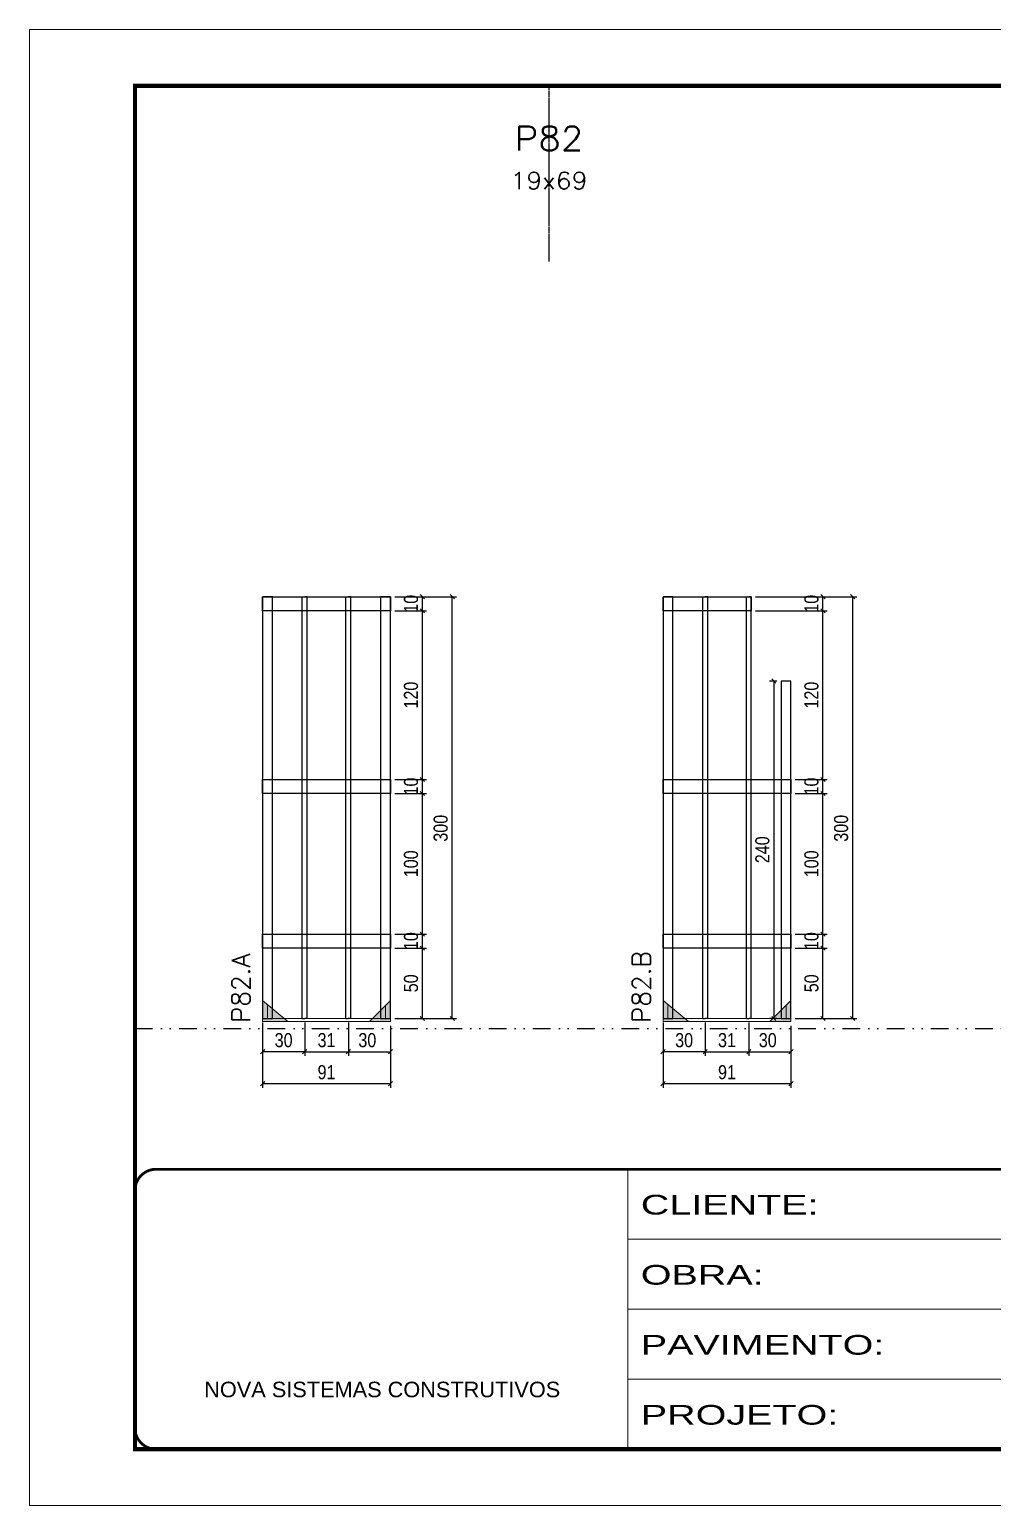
# Model space of a CAD drawing. Extents: x 14400 to 27878, y -21631 to 6985.
# Drawn here: x 19155 to 19840, y -12442 to -11392 of the extents above; entities that cross this region are included whole.
import ezdxf
from ezdxf.enums import TextEntityAlignment as Align

# ---------------------------------------------------------------- set-up
doc = ezdxf.new("R2010")
doc.units = 0
for name, pattern in [('CONTINUO', [0]), ('DASHED', [0.75, 0.5, -0.25]), ('DIVIDE2', [0.625, 0.25, -0.125, 0, -0.125, 0, -0.125]), ('HIDDEN', [0.375, 0.25, -0.125])]:
    doc.linetypes.add(name, pattern=pattern)
for name, color, linetype in [('COTA', 241, 'Continuous'), ('Nível', 160, 'Continuous'), ('SARR_2.2x10', 60, 'Continuous'), ('SARR_3.5x7', 81, 'Continuous'), ('SARR_7x7', 40, 'Continuous'), ('Texto de Titulo', 7, 'Continuous'), ('Texto Qtd Sarr', 242, 'Continuous')]:
    doc.layers.add(name, color=color, linetype=linetype)
for name, color, linetype, lineweight in [('Folhas', 255, 'Continuous', 9), ('Madeira', 126, 'Continuous', 18), ('Sarr 2.2x7', 40, 'Continuous', 9), ('SARRAFO DE PRESSAO', 251, 'DASHED', 9), ('Texto Seção', 7, 'Continuous', 15)]:
    doc.layers.add(name, color=color, linetype=linetype, lineweight=lineweight)
doc.styles.add('ARIAL', font='arial.ttf')
doc.styles.add('COTA TECNICA', font='techl___.ttf', dxfattribs={"height": 10})
doc.styles.add('REGUA-120', font='ROMANS.shx', dxfattribs={"height": 15})
doc.styles.add('ROMANS', font='romans.shx')
doc.styles.add('Tecnologia', font='')
doc.styles.get('Tecnologia').set_extended_font_data('Forgotten Futurist')
doc.dimstyles.new('PAINEL', dxfattribs={"dimtxt": 10, "dimasz": 3, "dimexe": 3, "dimexo": 3, "dimgap": 3, "dimtad": 1, "dimdec": 1, "dimzin": 12, "dimdsep": 46, "dimtxsty": 'COTA TECNICA', "dimblk1": 'OBLIQUE', "dimblk2": 'OBLIQUE', "dimsah": 1, "dimcen": 0.9, "dimclrd": 4, "dimclre": 4, "dimclrt": 240, "dimadec": 1, "dimazin": 3, "dimtfac": 1, "dimtdec": 1, "dimtmove": 0, "dimatfit": 3, "dimfxl": 1, "dimtolj": 1, "dimtzin": 12, "dimarcsym": 0})

# ---------------------------------------------------------------- blocks, each defined once
blk = doc.blocks.new('9999999999')
at = {"color": 30, "linetype": 'CONTINUO'}
for p, q in [((98564.6, 34230.2), (98564.6, 34429.4)), ((98564.6, 34379.6), (99584, 34379.6)), ((98564.6, 34329.8), (99488, 34329.8)), ((98564.6, 34280), (99488, 34280))]:
    blk.add_line(p, q, dxfattribs=at)
at = {"color": 30, "linetype": 'CONTINUO', "const_width": 2}
blk.add_lwpolyline([(99584, 34230.2), (99584, 34414.4, 0.414214), (99569, 34429.4), (98229, 34429.4, 0.414214), (98214, 34414.4), (98214, 34245.2, 0.414214), (98229, 34230.2), (99584, 34230.2)], format="xyb", dxfattribs=at)
at = {"layer": 'Folhas'}
blk.add_lwpolyline([(98139, 34190.2), (99624, 34190.2), (99624, 35240.2), (98139, 35240.2)], close=True, dxfattribs=at)
at = {"layer": 'Folhas', "color": 30, "const_width": 3}
blk.add_lwpolyline([(98214, 34230.2), (99584, 34230.2), (99584, 35200.2), (98214, 35200.2)], close=True, dxfattribs=at)
at = {"color": 7, "linetype": 'Continuous', "ltscale": 5, "style": 'ARIAL'}
blk.add_text('NOVA SISTEMAS CONSTRUTIVOS', height=11.059, dxfattribs=at).set_placement((98263.2, 34267.2))
at = {"layer": 'Folhas', "color": 7, "style": 'Tecnologia', "width": 1.5}
for s, p in [('CLIENTE:', (98573.7, 34397.2)), ('OBRA:', (98573.7, 34347.3)), ('PAVIMENTO:', (98573.7, 34297.5)), ('PROJETO:', (98573.7, 34247.7))]:
    blk.add_text(s, height=14, dxfattribs=at).set_placement(p)
blk = doc.blocks.new('_Oblique')
at = {"color": 0, "linetype": 'ByBlock', "lineweight": -2}
blk.add_line((-0.5, -0.5), (0.5, 0.5), dxfattribs=at)
blk = doc.blocks.new('*D2107')
at = {"layer": 'COTA', "color": 4, "lineweight": -2, "transparency": 16777216}
for p, q in [((19320.7, -12114.2), (19320.7, -12145.4)), ((19411.7, -12114.2), (19411.7, -12145.4)), ((19411.7, -12142.4), (19320.7, -12142.4))]:
    blk.add_line(p, q, dxfattribs=at)
at = {"layer": 'Defpoints', "color": 0, "transparency": 16777216}
for p in [(19320.7, -12111.2), (19411.7, -12111.2), (19320.7, -12142.4)]:
    blk.add_point(p, dxfattribs=at)
at = {"layer": 'COTA', "color": 4, "lineweight": -2, "transparency": 16777216, "xscale": 3, "yscale": 3, "zscale": 3, "rotation": 180}
blk.add_blockref('_Oblique', (19320.7, -12142.4), dxfattribs=at)
at = {"layer": 'COTA', "color": 4, "lineweight": -2, "transparency": 16777216, "xscale": 3, "yscale": 3, "zscale": 3}
blk.add_blockref('_Oblique', (19411.7, -12142.4), dxfattribs=at)
at = {"layer": 'COTA', "color": 240, "transparency": 16777216, "insert": (19366.2, -12134.3), "char_height": 10, "attachment_point": 5, "style": 'COTA TECNICA'}
blk.add_mtext('\\A1;91', dxfattribs=at)
blk = doc.blocks.new('*D2108')
at = {"layer": 'COTA', "color": 4, "lineweight": -2, "transparency": 16777216}
for p, q in [((19320.7, -12099), (19320.7, -12122.7)), ((19350.7, -12099), (19350.7, -12122.7)), ((19350.7, -12119.7), (19320.7, -12119.7))]:
    blk.add_line(p, q, dxfattribs=at)
at = {"layer": 'Defpoints', "color": 0, "transparency": 16777216}
for p in [(19320.7, -12096), (19350.7, -12096), (19320.7, -12119.7)]:
    blk.add_point(p, dxfattribs=at)
at = {"layer": 'COTA', "color": 4, "lineweight": -2, "transparency": 16777216, "xscale": 3, "yscale": 3, "zscale": 3, "rotation": 180}
blk.add_blockref('_Oblique', (19320.7, -12119.7), dxfattribs=at)
at = {"layer": 'COTA', "color": 4, "lineweight": -2, "transparency": 16777216, "xscale": 3, "yscale": 3, "zscale": 3}
blk.add_blockref('_Oblique', (19350.7, -12119.7), dxfattribs=at)
at = {"layer": 'COTA', "color": 240, "transparency": 16777216, "insert": (19335.7, -12111.5), "char_height": 10, "attachment_point": 5, "style": 'COTA TECNICA'}
blk.add_mtext('\\A1;30', dxfattribs=at)
blk = doc.blocks.new('*D2109')
at = {"layer": 'COTA', "color": 4, "lineweight": -2, "transparency": 16777216}
for p, q in [((19381.7, -12099), (19381.7, -12122.7)), ((19411.7, -12101.2), (19411.7, -12122.7)), ((19381.7, -12119.7), (19411.7, -12119.7))]:
    blk.add_line(p, q, dxfattribs=at)
at = {"layer": 'Defpoints', "color": 0, "transparency": 16777216}
for p in [(19381.7, -12096), (19411.7, -12098.2), (19411.7, -12119.7)]:
    blk.add_point(p, dxfattribs=at)
at = {"layer": 'COTA', "color": 4, "lineweight": -2, "transparency": 16777216, "xscale": 3, "yscale": 3, "zscale": 3, "rotation": 180}
blk.add_blockref('_Oblique', (19381.7, -12119.7), dxfattribs=at)
at = {"layer": 'COTA', "color": 4, "lineweight": -2, "transparency": 16777216, "xscale": 3, "yscale": 3, "zscale": 3}
blk.add_blockref('_Oblique', (19411.7, -12119.7), dxfattribs=at)
at = {"layer": 'COTA', "color": 240, "transparency": 16777216, "insert": (19395.2, -12111.5), "char_height": 10, "attachment_point": 5, "style": 'COTA TECNICA'}
blk.add_mtext('\\A1;30', dxfattribs=at)
blk = doc.blocks.new('*D2110')
at = {"layer": 'COTA', "color": 4, "lineweight": -2, "transparency": 16777216}
for p, q in [((19414.7, -12046), (19437.4, -12046)), ((19434.4, -12096), (19434.4, -12046)), ((19414.7, -12096), (19437.4, -12096))]:
    blk.add_line(p, q, dxfattribs=at)
at = {"layer": 'Defpoints', "color": 0, "transparency": 16777216}
for p in [(19411.7, -12046), (19434.4, -12046), (19411.7, -12096)]:
    blk.add_point(p, dxfattribs=at)
at = {"layer": 'COTA', "color": 4, "lineweight": -2, "transparency": 16777216, "xscale": 3, "yscale": 3, "zscale": 3}
for p, rotation in [((19434.4, -12046), 90), ((19434.4, -12096), 270)]:
    blk.add_blockref('_Oblique', p, dxfattribs=dict(at, rotation=rotation))
at = {"layer": 'COTA', "color": 240, "transparency": 16777216, "insert": (19426.3, -12071), "char_height": 10, "attachment_point": 5, "rotation": 90, "style": 'COTA TECNICA'}
blk.add_mtext('\\A1;50', dxfattribs=at)
blk = doc.blocks.new('*D2111')
at = {"layer": 'COTA', "color": 4, "lineweight": -2, "transparency": 16777216}
for p, q in [((19350.7, -12099), (19350.7, -12122.7)), ((19381.7, -12099), (19381.7, -12122.7)), ((19350.7, -12119.7), (19381.7, -12119.7))]:
    blk.add_line(p, q, dxfattribs=at)
at = {"layer": 'Defpoints', "color": 0, "transparency": 16777216}
for p in [(19350.7, -12096), (19381.7, -12096), (19381.7, -12119.7)]:
    blk.add_point(p, dxfattribs=at)
at = {"layer": 'COTA', "color": 4, "lineweight": -2, "transparency": 16777216, "xscale": 3, "yscale": 3, "zscale": 3, "rotation": 180}
blk.add_blockref('_Oblique', (19350.7, -12119.7), dxfattribs=at)
at = {"layer": 'COTA', "color": 4, "lineweight": -2, "transparency": 16777216, "xscale": 3, "yscale": 3, "zscale": 3}
blk.add_blockref('_Oblique', (19381.7, -12119.7), dxfattribs=at)
at = {"layer": 'COTA', "color": 240, "transparency": 16777216, "insert": (19366.2, -12111.5), "char_height": 10, "attachment_point": 5, "style": 'COTA TECNICA'}
blk.add_mtext('\\A1;31', dxfattribs=at)
blk = doc.blocks.new('*D2112')
at = {"layer": 'COTA', "color": 4, "lineweight": -2, "transparency": 16777216}
for p, q in [((19414.7, -12036), (19437.4, -12036)), ((19434.4, -12046), (19434.4, -12036)), ((19414.7, -12046), (19437.4, -12046))]:
    blk.add_line(p, q, dxfattribs=at)
at = {"layer": 'Defpoints', "color": 0, "transparency": 16777216}
for p in [(19411.7, -12036), (19434.4, -12036), (19411.7, -12046)]:
    blk.add_point(p, dxfattribs=at)
at = {"layer": 'COTA', "color": 4, "lineweight": -2, "transparency": 16777216, "xscale": 3, "yscale": 3, "zscale": 3}
for p, rotation in [((19434.4, -12036), 90), ((19434.4, -12046), 270)]:
    blk.add_blockref('_Oblique', p, dxfattribs=dict(at, rotation=rotation))
at = {"layer": 'COTA', "color": 240, "transparency": 16777216, "insert": (19426.3, -12041), "char_height": 10, "attachment_point": 5, "rotation": 90, "style": 'COTA TECNICA'}
blk.add_mtext('\\A1;10', dxfattribs=at)
blk = doc.blocks.new('*D2113')
at = {"layer": 'COTA', "color": 4, "lineweight": -2, "transparency": 16777216}
for p, q in [((19414.7, -11936), (19437.4, -11936)), ((19434.4, -12036), (19434.4, -11936)), ((19414.7, -12036), (19437.4, -12036))]:
    blk.add_line(p, q, dxfattribs=at)
at = {"layer": 'Defpoints', "color": 0, "transparency": 16777216}
for p in [(19411.7, -11936), (19434.4, -11936), (19411.7, -12036)]:
    blk.add_point(p, dxfattribs=at)
at = {"layer": 'COTA', "color": 4, "lineweight": -2, "transparency": 16777216, "xscale": 3, "yscale": 3, "zscale": 3}
for p, rotation in [((19434.4, -11936), 90), ((19434.4, -12036), 270)]:
    blk.add_blockref('_Oblique', p, dxfattribs=dict(at, rotation=rotation))
at = {"layer": 'COTA', "color": 240, "transparency": 16777216, "insert": (19426.3, -11986), "char_height": 10, "attachment_point": 5, "rotation": 90, "style": 'COTA TECNICA'}
blk.add_mtext('\\A1;100', dxfattribs=at)
blk = doc.blocks.new('*D2114')
at = {"layer": 'COTA', "color": 4, "lineweight": -2, "transparency": 16777216}
for p, q in [((19414.7, -11926), (19437.4, -11926)), ((19434.4, -11936), (19434.4, -11926)), ((19414.7, -11936), (19437.4, -11936))]:
    blk.add_line(p, q, dxfattribs=at)
at = {"layer": 'Defpoints', "color": 0, "transparency": 16777216}
for p in [(19411.7, -11926), (19434.4, -11926), (19411.7, -11936)]:
    blk.add_point(p, dxfattribs=at)
at = {"layer": 'COTA', "color": 4, "lineweight": -2, "transparency": 16777216, "xscale": 3, "yscale": 3, "zscale": 3}
for p, rotation in [((19434.4, -11926), 90), ((19434.4, -11936), 270)]:
    blk.add_blockref('_Oblique', p, dxfattribs=dict(at, rotation=rotation))
at = {"layer": 'COTA', "color": 240, "transparency": 16777216, "insert": (19426.3, -11931), "char_height": 10, "attachment_point": 5, "rotation": 90, "style": 'COTA TECNICA'}
blk.add_mtext('\\A1;10', dxfattribs=at)
blk = doc.blocks.new('*D2115')
at = {"layer": 'COTA', "color": 4, "lineweight": -2, "transparency": 16777216}
for p, q in [((19414.7, -11806), (19437.4, -11806)), ((19434.4, -11926), (19434.4, -11806)), ((19414.7, -11926), (19437.4, -11926))]:
    blk.add_line(p, q, dxfattribs=at)
at = {"layer": 'Defpoints', "color": 0, "transparency": 16777216}
for p in [(19411.7, -11806), (19434.4, -11806), (19411.7, -11926)]:
    blk.add_point(p, dxfattribs=at)
at = {"layer": 'COTA', "color": 4, "lineweight": -2, "transparency": 16777216, "xscale": 3, "yscale": 3, "zscale": 3}
for p, rotation in [((19434.4, -11806), 90), ((19434.4, -11926), 270)]:
    blk.add_blockref('_Oblique', p, dxfattribs=dict(at, rotation=rotation))
at = {"layer": 'COTA', "color": 240, "transparency": 16777216, "insert": (19426.3, -11866), "char_height": 10, "attachment_point": 5, "rotation": 90, "style": 'COTA TECNICA'}
blk.add_mtext('\\A1;120', dxfattribs=at)
blk = doc.blocks.new('*D2116')
at = {"layer": 'COTA', "color": 4, "lineweight": -2, "transparency": 16777216}
for p, q in [((19414.7, -11796), (19437.4, -11796)), ((19434.4, -11806), (19434.4, -11796)), ((19414.7, -11806), (19437.4, -11806))]:
    blk.add_line(p, q, dxfattribs=at)
at = {"layer": 'Defpoints', "color": 0, "transparency": 16777216}
for p in [(19411.7, -11796), (19434.4, -11796), (19411.7, -11806)]:
    blk.add_point(p, dxfattribs=at)
at = {"layer": 'COTA', "color": 4, "lineweight": -2, "transparency": 16777216, "xscale": 3, "yscale": 3, "zscale": 3}
for p, rotation in [((19434.4, -11796), 90), ((19434.4, -11806), 270)]:
    blk.add_blockref('_Oblique', p, dxfattribs=dict(at, rotation=rotation))
at = {"layer": 'COTA', "color": 240, "transparency": 16777216, "insert": (19426.3, -11801), "char_height": 10, "attachment_point": 5, "rotation": 90, "style": 'COTA TECNICA'}
blk.add_mtext('\\A1;10', dxfattribs=at)
blk = doc.blocks.new('*D2117')
at = {"layer": 'COTA', "color": 4, "lineweight": -2, "transparency": 16777216}
for p, q in [((19414.7, -11796), (19458.6, -11796)), ((19455.6, -12096), (19455.6, -11796)), ((19414.7, -12096), (19458.6, -12096))]:
    blk.add_line(p, q, dxfattribs=at)
at = {"layer": 'Defpoints', "color": 0, "transparency": 16777216}
for p in [(19411.7, -11796), (19455.6, -11796), (19411.7, -12096)]:
    blk.add_point(p, dxfattribs=at)
at = {"layer": 'COTA', "color": 4, "lineweight": -2, "transparency": 16777216, "xscale": 3, "yscale": 3, "zscale": 3}
for p, rotation in [((19455.6, -11796), 90), ((19455.6, -12096), 270)]:
    blk.add_blockref('_Oblique', p, dxfattribs=dict(at, rotation=rotation))
at = {"layer": 'COTA', "color": 240, "transparency": 16777216, "insert": (19447.4, -11960.7), "char_height": 10, "attachment_point": 5, "rotation": 90, "style": 'COTA TECNICA'}
blk.add_mtext('\\A1;300', dxfattribs=at)
blk = doc.blocks.new('titulo1')
at = {"layer": 'Defpoints', "color": 252, "linetype": 'HIDDEN', "ltscale": 2}
blk.add_line((0, 0), (0, 125), dxfattribs=at)
at = {"layer": 'Defpoints', "style": 'ROMANS', "oblique": 15}
blk.add_attdef('FOLHA', text='', height=10, dxfattribs=at).set_placement((0, 15.6), align=Align.MIDDLE_CENTER)
at = {"layer": 'Texto Qtd Sarr', "color": 3, "style": 'ROMANS', "oblique": 15}
for tag, height, p in [('TITULO', 17, (0, 71.4)), ('SEÇÃO', 12, (0, 41.5))]:
    blk.add_attdef(tag, text='', height=height, dxfattribs=at).set_placement(p, align=Align.MIDDLE_CENTER)
blk = doc.blocks.new('*D2178')
at = {"layer": 'COTA', "color": 4, "lineweight": -2, "transparency": 16777216}
for p, q in [((19605.5, -12114.2), (19605.5, -12145.4)), ((19696.5, -12114.2), (19696.5, -12145.4)), ((19696.5, -12142.4), (19605.5, -12142.4))]:
    blk.add_line(p, q, dxfattribs=at)
at = {"layer": 'Defpoints', "color": 0, "transparency": 16777216}
for p in [(19605.5, -12111.2), (19696.5, -12111.2), (19605.5, -12142.4)]:
    blk.add_point(p, dxfattribs=at)
at = {"layer": 'COTA', "color": 4, "lineweight": -2, "transparency": 16777216, "xscale": 3, "yscale": 3, "zscale": 3, "rotation": 180}
blk.add_blockref('_Oblique', (19605.5, -12142.4), dxfattribs=at)
at = {"layer": 'COTA', "color": 4, "lineweight": -2, "transparency": 16777216, "xscale": 3, "yscale": 3, "zscale": 3}
blk.add_blockref('_Oblique', (19696.5, -12142.4), dxfattribs=at)
at = {"layer": 'COTA', "color": 240, "transparency": 16777216, "insert": (19651, -12134.3), "char_height": 10, "attachment_point": 5, "style": 'COTA TECNICA'}
blk.add_mtext('\\A1;91', dxfattribs=at)
blk = doc.blocks.new('*D2179')
at = {"layer": 'COTA', "color": 4, "lineweight": -2, "transparency": 16777216}
for p, q in [((19605.5, -12099), (19605.5, -12122.7)), ((19635.5, -12099), (19635.5, -12122.7)), ((19635.5, -12119.7), (19605.5, -12119.7))]:
    blk.add_line(p, q, dxfattribs=at)
at = {"layer": 'Defpoints', "color": 0, "transparency": 16777216}
for p in [(19605.5, -12096), (19635.5, -12096), (19605.5, -12119.7)]:
    blk.add_point(p, dxfattribs=at)
at = {"layer": 'COTA', "color": 4, "lineweight": -2, "transparency": 16777216, "xscale": 3, "yscale": 3, "zscale": 3, "rotation": 180}
blk.add_blockref('_Oblique', (19605.5, -12119.7), dxfattribs=at)
at = {"layer": 'COTA', "color": 4, "lineweight": -2, "transparency": 16777216, "xscale": 3, "yscale": 3, "zscale": 3}
blk.add_blockref('_Oblique', (19635.5, -12119.7), dxfattribs=at)
at = {"layer": 'COTA', "color": 240, "transparency": 16777216, "insert": (19620.5, -12111.5), "char_height": 10, "attachment_point": 5, "style": 'COTA TECNICA'}
blk.add_mtext('\\A1;30', dxfattribs=at)
blk = doc.blocks.new('*D2180')
at = {"layer": 'COTA', "color": 4, "lineweight": -2, "transparency": 16777216}
for p, q in [((19666.5, -12099), (19666.5, -12122.7)), ((19696.5, -12101.2), (19696.5, -12122.7)), ((19666.5, -12119.7), (19696.5, -12119.7))]:
    blk.add_line(p, q, dxfattribs=at)
at = {"layer": 'Defpoints', "color": 0, "transparency": 16777216}
for p in [(19666.5, -12096), (19696.5, -12098.2), (19696.5, -12119.7)]:
    blk.add_point(p, dxfattribs=at)
at = {"layer": 'COTA', "color": 4, "lineweight": -2, "transparency": 16777216, "xscale": 3, "yscale": 3, "zscale": 3, "rotation": 180}
blk.add_blockref('_Oblique', (19666.5, -12119.7), dxfattribs=at)
at = {"layer": 'COTA', "color": 4, "lineweight": -2, "transparency": 16777216, "xscale": 3, "yscale": 3, "zscale": 3}
blk.add_blockref('_Oblique', (19696.5, -12119.7), dxfattribs=at)
at = {"layer": 'COTA', "color": 240, "transparency": 16777216, "insert": (19680, -12111.5), "char_height": 10, "attachment_point": 5, "style": 'COTA TECNICA'}
blk.add_mtext('\\A1;30', dxfattribs=at)
blk = doc.blocks.new('*D2181')
at = {"layer": 'COTA', "color": 4, "lineweight": -2, "transparency": 16777216}
for p, q in [((19699.5, -12046), (19722.2, -12046)), ((19719.2, -12096), (19719.2, -12046)), ((19699.5, -12096), (19722.2, -12096))]:
    blk.add_line(p, q, dxfattribs=at)
at = {"layer": 'Defpoints', "color": 0, "transparency": 16777216}
for p in [(19696.5, -12046), (19719.2, -12046), (19696.5, -12096)]:
    blk.add_point(p, dxfattribs=at)
at = {"layer": 'COTA', "color": 4, "lineweight": -2, "transparency": 16777216, "xscale": 3, "yscale": 3, "zscale": 3}
for p, rotation in [((19719.2, -12046), 90), ((19719.2, -12096), 270)]:
    blk.add_blockref('_Oblique', p, dxfattribs=dict(at, rotation=rotation))
at = {"layer": 'COTA', "color": 240, "transparency": 16777216, "insert": (19711.1, -12071), "char_height": 10, "attachment_point": 5, "rotation": 90, "style": 'COTA TECNICA'}
blk.add_mtext('\\A1;50', dxfattribs=at)
blk = doc.blocks.new('*D2182')
at = {"layer": 'COTA', "color": 4, "lineweight": -2, "transparency": 16777216}
for p, q in [((19635.5, -12099), (19635.5, -12122.7)), ((19666.5, -12099), (19666.5, -12122.7)), ((19635.5, -12119.7), (19666.5, -12119.7))]:
    blk.add_line(p, q, dxfattribs=at)
at = {"layer": 'Defpoints', "color": 0, "transparency": 16777216}
for p in [(19635.5, -12096), (19666.5, -12096), (19666.5, -12119.7)]:
    blk.add_point(p, dxfattribs=at)
at = {"layer": 'COTA', "color": 4, "lineweight": -2, "transparency": 16777216, "xscale": 3, "yscale": 3, "zscale": 3, "rotation": 180}
blk.add_blockref('_Oblique', (19635.5, -12119.7), dxfattribs=at)
at = {"layer": 'COTA', "color": 4, "lineweight": -2, "transparency": 16777216, "xscale": 3, "yscale": 3, "zscale": 3}
blk.add_blockref('_Oblique', (19666.5, -12119.7), dxfattribs=at)
at = {"layer": 'COTA', "color": 240, "transparency": 16777216, "insert": (19651, -12111.5), "char_height": 10, "attachment_point": 5, "style": 'COTA TECNICA'}
blk.add_mtext('\\A1;31', dxfattribs=at)
blk = doc.blocks.new('*D2183')
at = {"layer": 'COTA', "color": 4, "lineweight": -2, "transparency": 16777216}
for p, q in [((19699.5, -12036), (19722.2, -12036)), ((19719.2, -12046), (19719.2, -12036)), ((19699.5, -12046), (19722.2, -12046))]:
    blk.add_line(p, q, dxfattribs=at)
at = {"layer": 'Defpoints', "color": 0, "transparency": 16777216}
for p in [(19696.5, -12036), (19719.2, -12036), (19696.5, -12046)]:
    blk.add_point(p, dxfattribs=at)
at = {"layer": 'COTA', "color": 4, "lineweight": -2, "transparency": 16777216, "xscale": 3, "yscale": 3, "zscale": 3}
for p, rotation in [((19719.2, -12036), 90), ((19719.2, -12046), 270)]:
    blk.add_blockref('_Oblique', p, dxfattribs=dict(at, rotation=rotation))
at = {"layer": 'COTA', "color": 240, "transparency": 16777216, "insert": (19711.1, -12041), "char_height": 10, "attachment_point": 5, "rotation": 90, "style": 'COTA TECNICA'}
blk.add_mtext('\\A1;10', dxfattribs=at)
blk = doc.blocks.new('*D2184')
at = {"layer": 'COTA', "color": 4, "lineweight": -2, "transparency": 16777216}
for p, q in [((19699.5, -11936), (19722.2, -11936)), ((19719.2, -12036), (19719.2, -11936)), ((19699.5, -12036), (19722.2, -12036))]:
    blk.add_line(p, q, dxfattribs=at)
at = {"layer": 'Defpoints', "color": 0, "transparency": 16777216}
for p in [(19696.5, -11936), (19719.2, -11936), (19696.5, -12036)]:
    blk.add_point(p, dxfattribs=at)
at = {"layer": 'COTA', "color": 4, "lineweight": -2, "transparency": 16777216, "xscale": 3, "yscale": 3, "zscale": 3}
for p, rotation in [((19719.2, -11936), 90), ((19719.2, -12036), 270)]:
    blk.add_blockref('_Oblique', p, dxfattribs=dict(at, rotation=rotation))
at = {"layer": 'COTA', "color": 240, "transparency": 16777216, "insert": (19711.1, -11986), "char_height": 10, "attachment_point": 5, "rotation": 90, "style": 'COTA TECNICA'}
blk.add_mtext('\\A1;100', dxfattribs=at)
blk = doc.blocks.new('*D2185')
at = {"layer": 'COTA', "color": 4, "lineweight": -2, "transparency": 16777216}
for p, q in [((19699.5, -11926), (19722.2, -11926)), ((19719.2, -11936), (19719.2, -11926)), ((19699.5, -11936), (19722.2, -11936))]:
    blk.add_line(p, q, dxfattribs=at)
at = {"layer": 'Defpoints', "color": 0, "transparency": 16777216}
for p in [(19696.5, -11926), (19719.2, -11926), (19696.5, -11936)]:
    blk.add_point(p, dxfattribs=at)
at = {"layer": 'COTA', "color": 4, "lineweight": -2, "transparency": 16777216, "xscale": 3, "yscale": 3, "zscale": 3}
for p, rotation in [((19719.2, -11926), 90), ((19719.2, -11936), 270)]:
    blk.add_blockref('_Oblique', p, dxfattribs=dict(at, rotation=rotation))
at = {"layer": 'COTA', "color": 240, "transparency": 16777216, "insert": (19711.1, -11931), "char_height": 10, "attachment_point": 5, "rotation": 90, "style": 'COTA TECNICA'}
blk.add_mtext('\\A1;10', dxfattribs=at)
blk = doc.blocks.new('*D2186')
at = {"layer": 'COTA', "color": 4, "lineweight": -2, "transparency": 16777216}
for p, q in [((19671.3, -11806), (19722.2, -11806)), ((19719.2, -11926), (19719.2, -11806)), ((19699.5, -11926), (19722.2, -11926))]:
    blk.add_line(p, q, dxfattribs=at)
at = {"layer": 'Defpoints', "color": 0, "transparency": 16777216}
for p in [(19668.3, -11806), (19719.2, -11806), (19696.5, -11926)]:
    blk.add_point(p, dxfattribs=at)
at = {"layer": 'COTA', "color": 4, "lineweight": -2, "transparency": 16777216, "xscale": 3, "yscale": 3, "zscale": 3}
for p, rotation in [((19719.2, -11806), 90), ((19719.2, -11926), 270)]:
    blk.add_blockref('_Oblique', p, dxfattribs=dict(at, rotation=rotation))
at = {"layer": 'COTA', "color": 240, "transparency": 16777216, "insert": (19711.1, -11866), "char_height": 10, "attachment_point": 5, "rotation": 90, "style": 'COTA TECNICA'}
blk.add_mtext('\\A1;120', dxfattribs=at)
blk = doc.blocks.new('*D2187')
at = {"layer": 'COTA', "color": 4, "lineweight": -2, "transparency": 16777216}
for p, q in [((19671.3, -11796), (19722.2, -11796)), ((19719.2, -11806), (19719.2, -11796)), ((19671.3, -11806), (19722.2, -11806))]:
    blk.add_line(p, q, dxfattribs=at)
at = {"layer": 'Defpoints', "color": 0, "transparency": 16777216}
for p in [(19668.3, -11796), (19719.2, -11796), (19668.3, -11806)]:
    blk.add_point(p, dxfattribs=at)
at = {"layer": 'COTA', "color": 4, "lineweight": -2, "transparency": 16777216, "xscale": 3, "yscale": 3, "zscale": 3}
for p, rotation in [((19719.2, -11796), 90), ((19719.2, -11806), 270)]:
    blk.add_blockref('_Oblique', p, dxfattribs=dict(at, rotation=rotation))
at = {"layer": 'COTA', "color": 240, "transparency": 16777216, "insert": (19711.1, -11801), "char_height": 10, "attachment_point": 5, "rotation": 90, "style": 'COTA TECNICA'}
blk.add_mtext('\\A1;10', dxfattribs=at)
blk = doc.blocks.new('*D2188')
at = {"layer": 'COTA', "color": 4, "lineweight": -2, "transparency": 16777216}
for p, q in [((19699.5, -11796), (19743.4, -11796)), ((19740.4, -12096), (19740.4, -11796)), ((19699.5, -12096), (19743.4, -12096))]:
    blk.add_line(p, q, dxfattribs=at)
at = {"layer": 'Defpoints', "color": 0, "transparency": 16777216}
for p in [(19696.5, -11796), (19740.4, -11796), (19696.5, -12096)]:
    blk.add_point(p, dxfattribs=at)
at = {"layer": 'COTA', "color": 4, "lineweight": -2, "transparency": 16777216, "xscale": 3, "yscale": 3, "zscale": 3}
for p, rotation in [((19740.4, -11796), 90), ((19740.4, -12096), 270)]:
    blk.add_blockref('_Oblique', p, dxfattribs=dict(at, rotation=rotation))
at = {"layer": 'COTA', "color": 240, "transparency": 16777216, "insert": (19732.2, -11960.7), "char_height": 10, "attachment_point": 5, "rotation": 90, "style": 'COTA TECNICA'}
blk.add_mtext('\\A1;300', dxfattribs=at)
blk = doc.blocks.new('*D2189')
at = {"layer": 'COTA', "color": 4, "lineweight": -2, "transparency": 16777216}
for p, q in [((19686.5, -11856), (19681.3, -11856)), ((19684.3, -11856), (19684.3, -12096)), ((19686.5, -12096), (19681.3, -12096))]:
    blk.add_line(p, q, dxfattribs=at)
at = {"layer": 'Defpoints', "color": 0, "transparency": 16777216}
for p in [(19689.5, -11856), (19684.3, -12096), (19689.5, -12096)]:
    blk.add_point(p, dxfattribs=at)
at = {"layer": 'COTA', "color": 4, "lineweight": -2, "transparency": 16777216, "xscale": 3, "yscale": 3, "zscale": 3}
for p, rotation in [((19684.3, -11856), 90), ((19684.3, -12096), 270)]:
    blk.add_blockref('_Oblique', p, dxfattribs=dict(at, rotation=rotation))
at = {"layer": 'COTA', "color": 240, "transparency": 16777216, "insert": (19676.2, -11976), "char_height": 10, "attachment_point": 5, "rotation": 90, "style": 'COTA TECNICA'}
blk.add_mtext('\\A1;240', dxfattribs=at)

msp = doc.modelspace()

# ---------------------------------------------------------------- hatches: boundary and pattern name
at = {"layer": 'Madeira'}
h = msp.add_hatch(color=252, dxfattribs=at)
h.dxf.hatch_style = 2
h.paths.add_polyline_path([(19320.67, -12083.19), (19320.67, -12098.19), (19338.67, -12098.19)])
h = msp.add_hatch(color=252, dxfattribs=at)
h.dxf.hatch_style = 2
h.paths.add_polyline_path([(19411.67, -12083.19), (19411.67, -12098.19), (19396.67, -12098.19)])
h = msp.add_hatch(color=252, dxfattribs=at)
h.dxf.hatch_style = 2
h.paths.add_polyline_path([(19605.51, -12083.19), (19605.51, -12098.19), (19623.51, -12098.19)])
h = msp.add_hatch(color=252, dxfattribs=at)
h.dxf.hatch_style = 2
h.paths.add_polyline_path([(19696.51, -12083.19), (19696.51, -12098.19), (19681.51, -12098.19)])

# ---------------------------------------------------------------- linework, layer by layer
for p, q in [((19320.67, -12095.99), (19320.67, -12098.19)), ((19320.67, -12095.99), (19320.67, -12098.19)), ((19320.67, -12095.99), (19320.67, -12098.19)), ((19605.51, -12095.99), (19605.51, -12098.19)), ((19605.51, -12095.99), (19605.51, -12098.19)), ((19605.51, -12095.99), (19605.51, -12098.19))]:
    msp.add_line(p, q, dxfattribs=at)
at = {"layer": 'Madeira', "color": 1, "linetype": 'HIDDEN'}
for p, q in [((19330.5, -12095.99), (19320.67, -12095.99)), ((19330.5, -12095.99), (19320.67, -12095.99)), ((19336.47, -12095.99), (19320.67, -12095.99)), ((19324.17, -12086.69), (19324.17, -12095.99)), ((19324.17, -12086.69), (19324.17, -12095.99)), ((19327.67, -12090.19), (19327.67, -12095.99)), ((19398.87, -12095.99), (19411.67, -12095.99)), ((19401.83, -12095.99), (19411.67, -12095.99)), ((19401.83, -12095.99), (19411.67, -12095.99)), ((19408.17, -12086.69), (19408.17, -12095.99)), ((19408.17, -12086.69), (19408.17, -12095.99)), ((19615.35, -12095.99), (19605.51, -12095.99)), ((19615.35, -12095.99), (19605.51, -12095.99)), ((19621.31, -12095.99), (19605.51, -12095.99)), ((19609.01, -12086.69), (19609.01, -12095.99)), ((19609.01, -12086.69), (19609.01, -12095.99)), ((19612.51, -12090.19), (19612.51, -12095.99)), ((19683.71, -12095.99), (19696.51, -12095.99)), ((19686.68, -12095.99), (19696.51, -12095.99)), ((19686.68, -12095.99), (19696.51, -12095.99)), ((19693.01, -12086.69), (19693.01, -12095.99)), ((19693.01, -12086.69), (19693.01, -12095.99))]:
    msp.add_line(p, q, dxfattribs=at)
at = {"layer": 'Madeira', "color": 0}
for points in [[(19320.67, -12083.19), (19320.67, -12098.19), (19338.67, -12098.19), (19320.67, -12083.19)], [(19411.67, -12083.19), (19411.67, -12098.19), (19396.67, -12098.19), (19411.67, -12083.19)], [(19605.51, -12083.19), (19605.51, -12098.19), (19623.51, -12098.19), (19605.51, -12083.19)], [(19696.51, -12083.19), (19696.51, -12098.19), (19681.51, -12098.19), (19696.51, -12083.19)]]:
    msp.add_lwpolyline(points, dxfattribs=at)
at = {"layer": 'Nível', "color": 4, "linetype": 'DIVIDE2', "ltscale": 50}
msp.add_line((19229.97, -12103.19), (20599.97, -12103.19), dxfattribs=at)
at = {"layer": 'Sarr 2.2x7'}
for points in [[(19411.67, -12095.99), (19320.67, -12095.99), (19320.67, -12098.19), (19411.67, -12098.19)], [(19696.51, -12095.99), (19605.51, -12095.99), (19605.51, -12098.19), (19696.51, -12098.19)]]:
    msp.add_lwpolyline(points, close=True, dxfattribs=at)
at = {"layer": 'SARR_2.2x10'}
for points in [[(19320.67, -11796.03), (19411.67, -11796.03), (19411.67, -11806.03), (19320.67, -11806.03)], [(19605.51, -11796.03), (19668.26, -11796.03), (19668.26, -11806.03), (19605.51, -11806.03)], [(19320.67, -11926.03), (19411.67, -11926.03), (19411.67, -11936.03), (19320.67, -11936.03)], [(19605.51, -11926.03), (19696.51, -11926.03), (19696.51, -11936.03), (19605.51, -11936.03)], [(19320.67, -12036.03), (19411.67, -12036.03), (19411.67, -12046.03), (19320.67, -12046.03)], [(19605.51, -12036.03), (19696.51, -12036.03), (19696.51, -12046.03), (19605.51, -12046.03)]]:
    msp.add_lwpolyline(points, close=True, dxfattribs=at)
at = {"layer": 'SARR_3.5x7'}
for p, q in [((19348.92, -12095.99), (19348.92, -11796.03)), ((19348.92, -11796.03), (19350.67, -11796.03)), ((19352.42, -11796.03), (19350.67, -11796.03)), ((19352.42, -12095.99), (19352.42, -11796.03)), ((19379.92, -12095.99), (19379.92, -11796.03)), ((19379.92, -11796.03), (19381.67, -11796.03)), ((19383.42, -11796.03), (19381.67, -11796.03)), ((19383.42, -12095.99), (19383.42, -11796.03)), ((19633.76, -12095.99), (19633.76, -11796.03)), ((19633.76, -11796.03), (19635.51, -11796.03)), ((19637.26, -11796.03), (19635.51, -11796.03)), ((19637.26, -12095.99), (19637.26, -11796.03)), ((19664.76, -12095.99), (19664.76, -11796.03)), ((19664.76, -11796.03), (19666.51, -11796.03)), ((19668.26, -11796.03), (19666.51, -11796.03)), ((19668.26, -12095.99), (19668.26, -11796.03)), ((19348.92, -12095.99), (19350.67, -12095.99)), ((19352.42, -12095.99), (19350.67, -12095.99)), ((19379.92, -12095.99), (19381.67, -12095.99)), ((19383.42, -12095.99), (19381.67, -12095.99)), ((19633.76, -12095.99), (19635.51, -12095.99)), ((19637.26, -12095.99), (19635.51, -12095.99)), ((19664.76, -12095.99), (19666.51, -12095.99)), ((19668.26, -12095.99), (19666.51, -12095.99))]:
    msp.add_line(p, q, dxfattribs=at)
at = {"layer": 'SARR_7x7'}
for points in [[(19320.67, -12095.99), (19327.67, -12095.99), (19327.67, -11796.03), (19320.67, -11796.03)], [(19404.67, -12095.99), (19411.67, -12095.99), (19411.67, -11796.03), (19404.67, -11796.03)], [(19605.51, -12095.99), (19612.51, -12095.99), (19612.51, -11796.03), (19605.51, -11796.03)], [(19689.51, -12095.99), (19696.51, -12095.99), (19696.51, -11856.03), (19689.51, -11856.03)]]:
    msp.add_lwpolyline(points, close=True, dxfattribs=at)

# ---------------------------------------------------------------- block references
at = {"layer": 'SARRAFO DE PRESSAO', "color": 6, "linetype": 'ByBlock'}
msp.add_blockref('9999999999', (-78984.01, -46632.68), dxfattribs=at)
at = {"layer": 'Texto Seção'}
ref = msp.add_blockref('titulo1', (19524.41, -11557.47), dxfattribs=at)
ref.add_attrib('TITULO', 'P82', dxfattribs={"layer": 'Texto de Titulo', "color": 7, "height": 17, "style": 'ROMANS', "width": 1.1}).set_placement((19524.41, -11469.97), align=Align.MIDDLE_CENTER)
ref.add_attrib('SEÇÃO', '19x69', dxfattribs={"layer": 'Texto de Titulo', "color": 7, "height": 12, "style": 'ROMANS', "width": 1.1}).set_placement((19524.41, -11499.97), align=Align.MIDDLE_CENTER)

# ---------------------------------------------------------------- texts
at = {"layer": 'Texto Seção', "style": 'REGUA-120'}
for s, p in [('P82.A', (19311.79, -12099.31)), ('P82.B', (19596.63, -12099.31))]:
    msp.add_text(s, height=13, rotation=90, dxfattribs=at).set_placement(p)

# ---------------------------------------------------------------- dimensions: what is measured, and where the dimension line sits
at = {"layer": 'COTA'}
for base, p1, p2, angle, picture, middle in [((19434.36, -11795.99), (19411.67, -11805.99), (19411.67, -11795.99), 90, '*D2116', (19434.36, -11800.99)), ((19455.58, -11796.03), (19411.67, -12096.03), (19411.67, -11796.03), 90, '*D2117', (19455.58, -11960.73)), ((19719.21, -11795.99), (19668.26, -11806.03), (19668.26, -11795.99), 90, '*D2187', (19719.21, -11800.99)), ((19740.43, -11796.03), (19696.51, -12096.03), (19696.51, -11796.03), 90, '*D2188', (19740.43, -11960.73)), ((19434.36, -11925.99), (19411.67, -11935.99), (19411.67, -11925.99), 90, '*D2114', (19434.36, -11930.99)), ((19719.21, -11925.99), (19696.51, -11935.99), (19696.51, -11925.99), 90, '*D2185', (19719.21, -11930.99)), ((19434.36, -12035.99), (19411.67, -12045.99), (19411.67, -12035.99), 90, '*D2112', (19434.36, -12040.99)), ((19719.21, -12035.99), (19696.51, -12045.99), (19696.51, -12035.99), 90, '*D2183', (19719.21, -12040.99)), ((19320.67, -12142.37), (19411.67, -12111.19), (19320.67, -12111.19), 180, '*D2107', (19366.17, -12142.37)), ((19605.51, -12142.37), (19696.51, -12111.19), (19605.51, -12111.19), 180, '*D2178', (19651.01, -12142.37))]:
    dim = msp.add_linear_dim(base=base, p1=p1, p2=p2, angle=angle, dimstyle='PAINEL', override={"dimtmove": 1}, dxfattribs=at)
    dim.commit()
    dim.dimension.update_dxf_attribs({"geometry": picture, "text_midpoint": middle, "dimtype": 160})
for base, p1, p2, angle, picture, middle in [((19434.36, -11805.99), (19411.67, -11925.99), (19411.67, -11805.99), 90, '*D2115', (19426.26, -11865.99)), ((19719.21, -11806.03), (19696.51, -11925.99), (19668.26, -11806.03), 90, '*D2186', (19711.11, -11866.01)), ((19434.36, -11935.99), (19411.67, -12035.99), (19411.67, -11935.99), 90, '*D2113', (19426.26, -11985.99)), ((19719.21, -11935.99), (19696.51, -12035.99), (19696.51, -11935.99), 90, '*D2184', (19711.11, -11985.99)), ((19434.36, -12045.99), (19411.67, -12095.99), (19411.67, -12045.99), 90, '*D2110', (19426.25, -12070.99)), ((19719.21, -12045.99), (19696.51, -12095.99), (19696.51, -12045.99), 90, '*D2181', (19711.1, -12070.99)), ((19320.67, -12119.69), (19350.67, -12095.99), (19320.67, -12095.99), 180, '*D2108', (19335.67, -12111.47)), ((19605.51, -12119.69), (19635.51, -12095.99), (19605.51, -12095.99), 180, '*D2179', (19620.51, -12111.47))]:
    dim = msp.add_linear_dim(base=base, p1=p1, p2=p2, angle=angle, dimstyle='PAINEL', override={"dimtmove": 1}, dxfattribs=at)
    dim.commit()
    dim.dimension.update_dxf_attribs({"geometry": picture, "text_midpoint": middle})
dim = msp.add_linear_dim(base=(19684.32, -12095.99), p1=(19689.51, -11856.03), p2=(19689.51, -12095.99), angle=90, dimstyle='PAINEL', dxfattribs=at)
dim.commit()
dim.dimension.update_dxf_attribs({"geometry": '*D2189', "text_midpoint": (19676.21, -11976.01)})
for base, p1, p2, picture, middle in [((19381.67, -12119.69), (19350.67, -12095.99), (19381.67, -12095.99), '*D2111', (19366.17, -12111.47)), ((19666.51, -12119.69), (19635.51, -12095.99), (19666.51, -12095.99), '*D2182', (19651.01, -12111.47))]:
    dim = msp.add_linear_dim(base=base, p1=p1, p2=p2, dimstyle='PAINEL', override={"dimtmove": 1}, dxfattribs=at)
    dim.commit()
    dim.dimension.update_dxf_attribs({"geometry": picture, "text_midpoint": middle})
for base, p1, p2, picture, middle in [((19411.67, -12119.69), (19381.67, -12095.99), (19411.67, -12098.19), '*D2109', (19395.17, -12119.69)), ((19696.51, -12119.69), (19666.51, -12095.99), (19696.51, -12098.19), '*D2180', (19680.01, -12119.69))]:
    dim = msp.add_linear_dim(base=base, p1=p1, p2=p2, dimstyle='PAINEL', override={"dimtmove": 1}, dxfattribs=at)
    dim.commit()
    dim.dimension.update_dxf_attribs({"geometry": picture, "text_midpoint": middle, "dimtype": 160})

doc.saveas('drawing.dxf')
